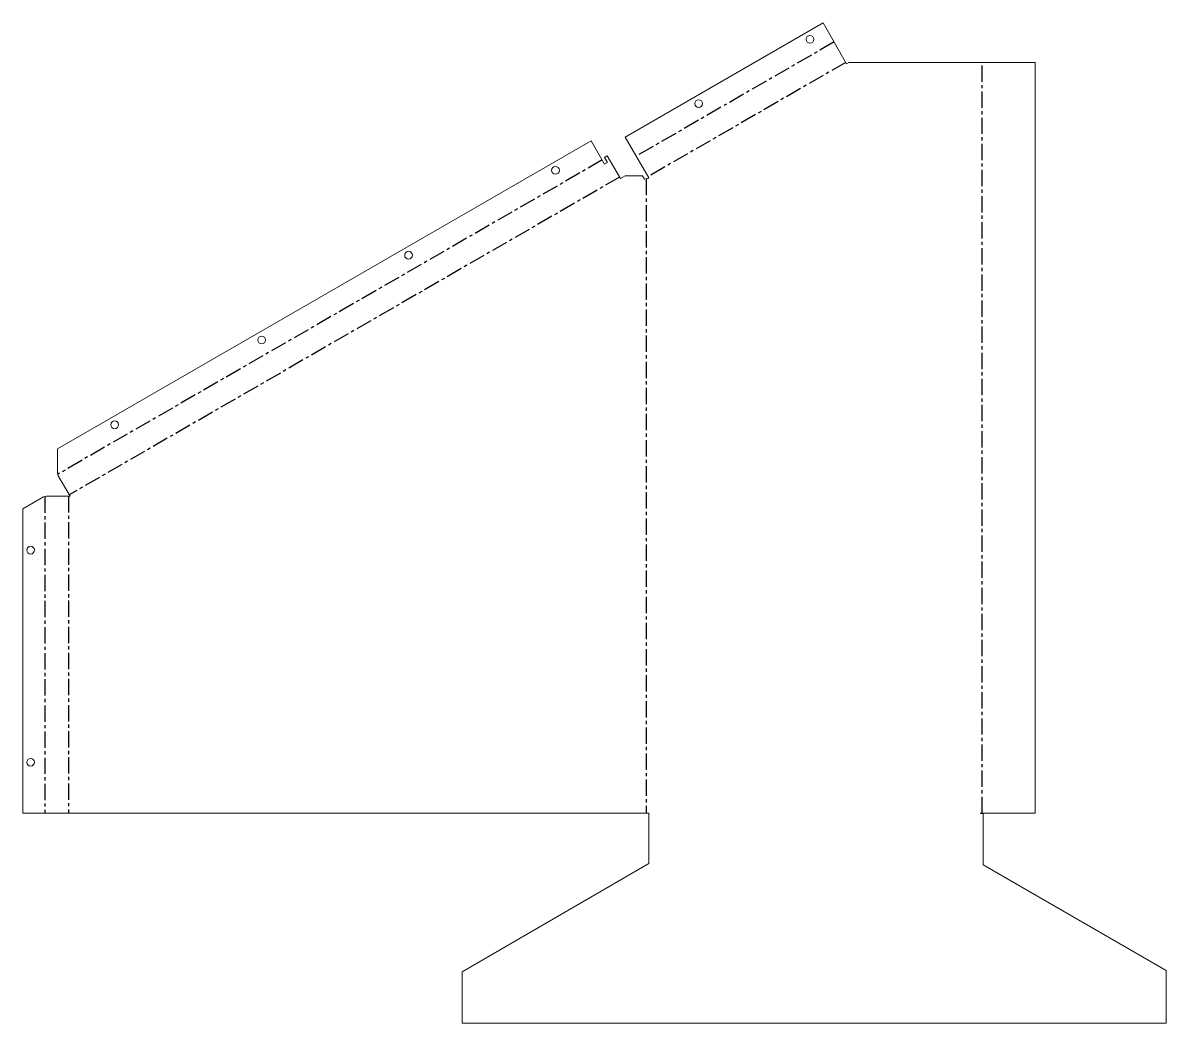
# Model space of a CAD drawing. Header units: millimetres. Extents: x -486 to 403, y -164 to 615.
import ezdxf

# ---------------------------------------------------------------- set-up
doc = ezdxf.new("R2010")
doc.units = ezdxf.units.MM
doc.linetypes.add('CENTERX2', pattern=[20.32, 12.7, -2.54, 2.54, -2.54])

msp = doc.modelspace()

# ---------------------------------------------------------------- linework, layer by layer
at = {"color": 7, "linetype": 'Continuous', "lineweight": 18}
for p, q in [((136.41, 614.79), (-17.49, 525.94)), ((154.77, 583), (136.41, 614.79)), ((156.5, 584), (154.77, 583)), ((301.36, 584), (156.5, 584)), ((301.36, 584), (301.36, 0)), ((-17.49, 525.94), (0.87, 494.14)), ((-43.9, 523.02), (-459.21, 283.24)), ((-33.47, 504.96), (-43.9, 523.02)), ((-31.39, 511.36), (-33.56, 510.11)), ((-31.31, 506.21), (-33.56, 510.11)), ((-31.39, 511.36), (-21.21, 493.73)), ((-33.47, 504.96), (-31.31, 506.21)), ((-17.49, 495.88), (-21.21, 493.73)), ((-17.49, 495.88), (-3.98, 495.88)), ((-3.98, 495.88), (-2.36, 493.07)), ((-2.36, 493.07), (0, 493.64)), ((0.87, 494.14), (0, 493.64)), ((-459.21, 264.76), (-459.21, 283.24)), ((-458.53, 262.44), (-459.21, 264.76)), ((-449.36, 246.54), (-458.53, 262.44)), ((-486.07, 236.72), (-470.07, 245.96)), ((-470.07, 245.96), (-467.71, 246.54)), ((-467.71, 246.54), (-449.36, 246.54)), ((-486.07, 236.72), (-486.07, 0)), ((1, 0), (-486.07, 0)), ((1, 0), (1, -39.2)), ((301.36, 0), (259, 0)), ((259, -0.5), (259, 0)), ((261, -0.5), (259, -0.5)), ((261, -40.33), (261, -0.5)), ((1, -39.2), (-144.33, -123.5)), ((403.33, -122.5), (261, -40.33)), ((-144.33, -123.5), (-144.33, -163.5)), ((403.33, -163.5), (403.33, -122.5)), ((-144.33, -163.5), (403.33, -163.5))]:
    msp.add_line(p, q, dxfattribs=at)
at = {"color": 7, "linetype": 'CENTERX2'}
for p, q in [((145, 599.92), (-8.9, 511.06)), ((154.18, 584.02), (0.28, 495.16)), ((260.18, 0), (260.18, 584)), ((-35.31, 508.14), (-458.87, 263.6)), ((-21.8, 494.75), (-449.95, 247.56)), ((-1.18, 493.36), (-1.18, 0)), ((-468.89, 246.25), (-468.89, 0)), ((-450.53, 246.54), (-450.53, 0))]:
    msp.add_line(p, q, dxfattribs=at)
at = {"color": 7, "linetype": 'Continuous', "lineweight": 18}
for centre in [(126.25, 602), (39.64, 552), (-71.71, 500.04), (-186.03, 434.04), (-300.34, 368.04), (-414.66, 302.04), (-480.07, 204.51), (-480.07, 39.51)]:
    msp.add_circle(centre, 3, dxfattribs=at)

doc.saveas('drawing.dxf')
